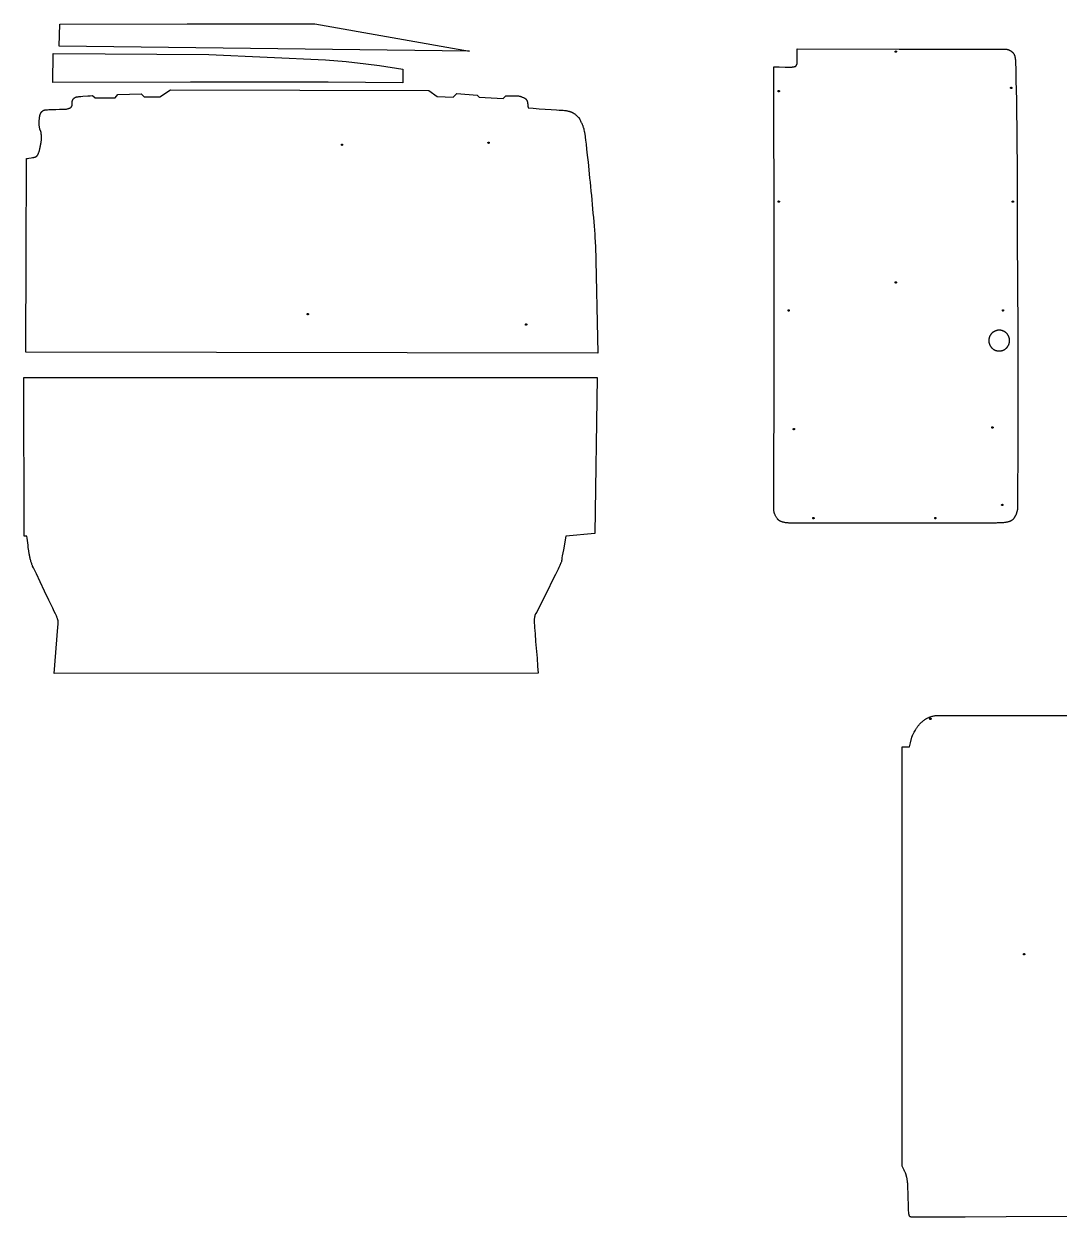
# Model space of a CAD drawing. Extents: x 235 to 7288, y 771 to 6814.
# Drawn here: x 235 to 3374, y 781 to 4400 of the extents above; entities that cross this region are included whole.
import ezdxf

# ---------------------------------------------------------------- set-up
doc = ezdxf.new("R2010")
doc.units = 0
doc.layers.add('Default Layer', color=1, linetype='CONTINUOUS')

msp = doc.modelspace()

# ---------------------------------------------------------------- linework, layer by layer
at = {"layer": 'Default Layer'}
for points in [[(1585.6, 4317), (1170.8, 4322.2), (756, 4327.4), (341.2, 4332.7), (343.3, 4399.7), (730.2, 4399.9), (1117.1, 4400.1), (1585.6, 4317)], [(1384.1, 4262.6), (1383.9, 4221.6), (1157.5, 4222.9), (739.7, 4222.8), (321.9, 4222.7), (323.1, 4310.5), (795, 4306.7), (1149.1, 4291.2), (1212.3, 4285.6), (1272.1, 4278.8), (1313.6, 4273.4), (1384.1, 4262.6)], [(2561.6, 2886), (2559.2, 2886.1), (2556.8, 2886.1), (2554.4, 2886.2), (2552.1, 2886.3), (2550.9, 2886.3), (2549.7, 2886.4), (2548.5, 2886.5), (2547.4, 2886.6), (2546.3, 2886.7), (2545.1, 2886.9), (2544, 2887.1), (2542.9, 2887.3), (2540.4, 2887.9), (2537.9, 2888.4), (2536.7, 2888.8), (2535.4, 2889.1), (2534.2, 2889.5), (2533, 2889.9), (2531.7, 2890.3), (2530.6, 2890.8), (2529.4, 2891.3), (2528.2, 2891.9), (2527.7, 2892.2), (2527.1, 2892.5), (2526.6, 2892.8), (2526.1, 2893.1), (2525.5, 2893.5), (2525, 2893.8), (2524.5, 2894.2), (2524, 2894.6), (2523.5, 2895), (2523.1, 2895.5), (2522.6, 2896), (2522, 2896.5), (2521.5, 2897.1), (2521, 2897.7), (2520.5, 2898.3), (2520, 2899), (2519, 2900.3), (2518, 2901.7), (2517, 2903.2), (2516.1, 2904.8), (2515.2, 2906.4), (2514.3, 2907.9), (2513.5, 2909.5), (2512.7, 2911.1), (2512, 2912.6), (2511.4, 2914.1), (2510.9, 2915.5), (2510.6, 2916.1), (2510.4, 2916.8), (2510.2, 2917.4), (2510.1, 2918), (2509.9, 2918.6), (2509.8, 2919.3), (2509.7, 2919.9), (2509.6, 2920.5), (2509.4, 2921.8), (2509.3, 2923), (2509.3, 2924.3), (2509.2, 2925.6), (2509.2, 2926.9), (2509.2, 2928.2), (2509.3, 2929.5), (2509.3, 2932.1), (2509.4, 2934.6), (2509.4, 2935.9), (2509.4, 2937.2), (2509.3, 2938.1), (2510.5, 3377.9), (2509.8, 3817.3), (2509.7, 3882.6), (2509.6, 3954.5), (2509.4, 4028.3), (2509.3, 4099.6), (2509.2, 4163.8), (2509, 4216.6), (2508.9, 4237.2), (2508.8, 4253.3), (2508.8, 4264.2), (2508.7, 4267.5), (2508.7, 4269.4), (2516.6, 4269.4), (2525.5, 4269.3), (2543.9, 4269.2), (2552.2, 4269.1), (2559.2, 4269.2), (2562, 4269.2), (2564.3, 4269.2), (2566, 4269.3), (2566.5, 4269.3), (2566.9, 4269.4), (2568.2, 4269.6), (2569.5, 4269.8), (2570.8, 4270.1), (2571.4, 4270.3), (2572.1, 4270.5), (2572.7, 4270.6), (2573.3, 4270.8), (2573.9, 4271.1), (2574.4, 4271.3), (2575, 4271.5), (2575.4, 4271.8), (2575.9, 4272.1), (2576.2, 4272.4), (2576.6, 4272.7), (2576.9, 4273), (2577.2, 4273.4), (2577.4, 4273.8), (2577.7, 4274.2), (2577.9, 4274.6), (2578.1, 4275), (2578.3, 4275.5), (2578.5, 4275.9), (2578.7, 4276.4), (2579, 4277.3), (2579.2, 4278.2), (2579.4, 4279.1), (2579.5, 4279.4), (2579.5, 4279.9), (2579.6, 4281.2), (2579.6, 4282.9), (2579.7, 4285.1), (2579.7, 4290.6), (2579.6, 4297), (2579.5, 4311.3), (2579.5, 4318.2), (2579.4, 4324.4), (2889.3, 4323.7), (2981.4, 4323.6), (3082.7, 4323.5), (3128.1, 4323.4), (3165.5, 4323.4), (3191.3, 4323.3), (3198.9, 4323.3), (3202.2, 4323.3), (3203.3, 4323.2), (3204.4, 4323.2), (3206.7, 4323.2), (3208.9, 4323.3), (3210.1, 4323.3), (3211.2, 4323.2), (3212.3, 4323.2), (3213.4, 4323.2), (3214.5, 4323.1), (3215.6, 4323), (3216.7, 4322.8), (3217.8, 4322.6), (3218.8, 4322.3), (3219.3, 4322.2), (3219.8, 4322), (3220.9, 4321.7), (3221.9, 4321.3), (3222.9, 4320.8), (3223.9, 4320.3), (3224.9, 4319.8), (3225.9, 4319.2), (3226.9, 4318.6), (3227.9, 4318), (3228.8, 4317.3), (3229.7, 4316.7), (3230.5, 4316), (3231.4, 4315.4), (3232.1, 4314.7), (3232.9, 4314), (3233.5, 4313.3), (3234.1, 4312.7), (3234.7, 4312), (3235.2, 4311.4), (3235.7, 4310.7), (3236.2, 4309.9), (3236.7, 4309.2), (3237.1, 4308.4), (3237.5, 4307.7), (3237.9, 4306.9), (3238.2, 4306.1), (3238.6, 4305.3), (3238.9, 4304.5), (3239.2, 4303.6), (3239.5, 4302.8), (3239.8, 4302), (3240.3, 4300.3), (3240.5, 4299.5), (3240.7, 4298.5), (3240.9, 4297.6), (3241.1, 4296.5), (3241.2, 4295.5), (3241.3, 4294.4), (3241.5, 4293.2), (3241.6, 4292.1), (3241.7, 4289.7), (3241.9, 4287.4), (3242.2, 4282.8), (3242.3, 4280.9), (3242.4, 4277.4), (3242.6, 4266.7), (3243, 4251.7), (3243.4, 4233.8), (3244.2, 4194.3), (3244.6, 4175.2), (3245, 4158.1), (3246.9, 3953.8), (3246.9, 3754.3), (3248.9, 3469.6), (3248.8, 3433.9), (3248.8, 3394.8), (3248.7, 3309.9), (3248.7, 3220.9), (3248.6, 3133.9), (3248.6, 3093.1), (3248.6, 3055), (3248.5, 3020.5), (3248.4, 2990.4), (3248.3, 2965.3), (3248.2, 2954.8), (3248.2, 2946), (3248.1, 2938.8), (3248, 2933.3), (3247.9, 2929.7), (3247.8, 2928.6), (3247.8, 2928), (3247.6, 2926.6), (3247.3, 2925.2), (3247, 2923.7), (3246.7, 2922.3), (3246.3, 2920.8), (3245.9, 2919.4), (3245.5, 2917.9), (3245.1, 2916.5), (3244.6, 2915.1), (3244.1, 2913.7), (3243.6, 2912.4), (3243.1, 2911.1), (3242.6, 2909.9), (3242.1, 2908.7), (3241.5, 2907.6), (3241, 2906.6), (3240.4, 2905.6), (3239.9, 2904.6), (3239.3, 2903.7), (3238.7, 2902.7), (3238, 2901.8), (3237.4, 2900.8), (3236.7, 2899.9), (3236, 2899), (3235.2, 2898.2), (3234.5, 2897.3), (3233.7, 2896.5), (3232.9, 2895.7), (3232, 2895), (3231.1, 2894.3), (3230.2, 2893.6), (3229.3, 2893), (3228.8, 2892.7), (3228.3, 2892.5), (3227.7, 2892.2), (3227.1, 2891.9), (3226.5, 2891.6), (3225.8, 2891.4), (3224.4, 2890.9), (3223, 2890.4), (3221.4, 2890), (3219.8, 2889.6), (3218.2, 2889.2), (3216.5, 2888.8), (3214.8, 2888.5), (3213.2, 2888.2), (3211.5, 2887.9), (3208.3, 2887.4), (3205.5, 2887), (3204.1, 2886.8), (3202.8, 2886.7), (3201.4, 2886.5), (3200.1, 2886.4), (3198.7, 2886.4), (3197.4, 2886.3), (3194.6, 2886.3), (3191.9, 2886.3), (3189.2, 2886.3), (3186.5, 2886.3), (3183.7, 2886.2), (3180.2, 2886.2), (3172.6, 2886.2), (3146.9, 2886.2), (3065.3, 2886.2), (2965.6, 2886.2), (2875, 2886.2), (2566.3, 2886), (2565.6, 2886), (2564.7, 2886), (2563.4, 2886), (2561.6, 2886)], [(2877, 4315.9), (2877, 4316.1), (2877.1, 4316.3), (2877.1, 4316.5), (2877.2, 4316.7), (2877.3, 4316.9), (2877.4, 4317), (2877.5, 4317.2), (2877.6, 4317.3), (2877.7, 4317.5), (2877.9, 4317.6), (2878.1, 4317.7), (2878.2, 4317.8), (2878.4, 4317.8), (2878.6, 4317.9), (2878.8, 4317.9), (2879, 4317.9), (2879.2, 4317.9), (2879.4, 4317.9), (2879.6, 4317.8), (2879.8, 4317.8), (2880, 4317.7), (2880.1, 4317.6), (2880.3, 4317.5), (2880.4, 4317.3), (2880.6, 4317.2), (2880.7, 4317), (2880.8, 4316.9), (2880.9, 4316.7), (2880.9, 4316.5), (2881, 4316.3), (2881, 4316.1), (2881, 4315.9), (2881, 4315.7), (2881, 4315.5), (2880.9, 4315.3), (2880.9, 4315.2), (2880.8, 4315), (2880.7, 4314.8), (2880.6, 4314.7), (2880.4, 4314.5), (2880.3, 4314.4), (2880.1, 4314.3), (2880, 4314.2), (2879.8, 4314.1), (2879.6, 4314), (2879.4, 4314), (2879.2, 4313.9), (2879, 4313.9), (2878.8, 4313.9), (2878.6, 4314), (2878.4, 4314), (2878.2, 4314.1), (2878.1, 4314.2), (2877.9, 4314.3), (2877.7, 4314.4), (2877.6, 4314.5), (2877.5, 4314.7), (2877.4, 4314.8), (2877.3, 4315), (2877.2, 4315.2), (2877.1, 4315.3), (2877.1, 4315.5), (2877, 4315.7), (2877, 4315.9)], [(1975.1, 3401.6), (1396.8, 3402.6), (818.6, 3403.5), (240.4, 3404.4), (241.4, 3698.1), (242.4, 3991.7), (245.8, 3992.2), (249.5, 3992.8), (257, 3993.8), (260.5, 3994.4), (262.1, 3994.6), (263.6, 3994.9), (264.9, 3995.1), (266, 3995.3), (266.9, 3995.6), (267.3, 3995.7), (267.6, 3995.8), (268.7, 3996.2), (269.8, 3996.7), (270.3, 3997), (270.9, 3997.3), (271.4, 3997.6), (271.9, 3997.9), (272.4, 3998.2), (272.9, 3998.5), (273.4, 3998.9), (273.9, 3999.3), (274.3, 3999.6), (274.7, 4000.1), (275.2, 4000.5), (275.5, 4000.9), (275.9, 4001.4), (276.3, 4002), (276.7, 4002.7), (277.1, 4003.4), (277.5, 4004.2), (277.9, 4005), (278.2, 4005.9), (278.6, 4006.8), (279.3, 4008.6), (280, 4010.5), (280.6, 4012.4), (281.2, 4014.2), (281.5, 4015.3), (281.9, 4016.7), (282.3, 4018.4), (282.7, 4020.4), (283.2, 4022.5), (283.8, 4024.9), (284.3, 4027.4), (284.8, 4029.9), (285.3, 4032.5), (285.8, 4035.1), (286.3, 4037.7), (286.7, 4040.1), (287.1, 4042.4), (287.4, 4044.5), (287.6, 4046.4), (287.7, 4047.2), (287.8, 4048), (287.9, 4049.5), (287.9, 4051.1), (287.9, 4052.8), (287.9, 4054.5), (287.9, 4056.3), (287.8, 4058), (287.7, 4059.8), (287.6, 4061.5), (287.5, 4063.1), (287.4, 4064.7), (287.2, 4066.2), (287.1, 4067.5), (287, 4068.8), (286.8, 4069.8), (286.7, 4070.7), (286.6, 4071.3), (286.5, 4071.8), (286.3, 4072.4), (286.1, 4072.9), (285.9, 4073.4), (285.5, 4074.4), (285, 4075.4), (284.6, 4076.4), (284.1, 4077.4), (283.9, 4077.9), (283.7, 4078.4), (283.6, 4079), (283.4, 4079.5), (283.1, 4080.8), (282.8, 4082.5), (282.4, 4084.5), (282, 4086.7), (281.7, 4089), (281.4, 4091.3), (281.3, 4092.5), (281.2, 4093.6), (281.1, 4094.8), (281, 4095.8), (281, 4096.9), (281, 4098.2), (281, 4099.6), (281, 4101.1), (281, 4102.7), (281.1, 4104.3), (281.2, 4106), (281.2, 4107.7), (281.3, 4109.4), (281.5, 4111), (281.6, 4112.6), (281.7, 4114.2), (281.9, 4115.6), (282.1, 4116.9), (282.3, 4118.1), (282.5, 4119.1), (282.9, 4121), (283.4, 4122.9), (283.7, 4123.9), (284, 4124.9), (284.3, 4125.8), (284.6, 4126.8), (285, 4127.7), (285.4, 4128.6), (285.8, 4129.5), (286.2, 4130.3), (286.6, 4131.1), (287.1, 4131.8), (287.6, 4132.5), (288.1, 4133.1), (288.6, 4133.7), (289.2, 4134.2), (289.8, 4134.8), (290.4, 4135.2), (291, 4135.7), (291.7, 4136.1), (292.4, 4136.5), (293.1, 4136.9), (293.8, 4137.3), (294.5, 4137.6), (295.3, 4138), (296, 4138.2), (296.8, 4138.5), (297.5, 4138.8), (298.3, 4139), (299, 4139.2), (299.3, 4139.3), (299.6, 4139.3), (300.4, 4139.4), (301.5, 4139.5), (302.8, 4139.6), (306.2, 4139.8), (310.3, 4140), (315, 4140.2), (320.2, 4140.4), (331.4, 4140.7), (342.5, 4141), (352.5, 4141.3), (356.6, 4141.4), (360, 4141.6), (362.4, 4141.7), (363.2, 4141.8), (363.8, 4141.8), (365.4, 4142.2), (367.1, 4142.5), (368.8, 4143), (370.4, 4143.4), (371.3, 4143.7), (372, 4144), (372.8, 4144.2), (373.5, 4144.5), (374.1, 4144.8), (374.7, 4145.1), (375.2, 4145.4), (375.7, 4145.7), (376.1, 4145.9), (376.5, 4146.3), (376.9, 4146.6), (377.2, 4146.9), (377.6, 4147.3), (378, 4147.7), (378.3, 4148.1), (378.6, 4148.5), (378.9, 4148.9), (379.2, 4149.3), (379.5, 4149.7), (379.7, 4150.2), (380, 4150.6), (380.2, 4151.1), (380.4, 4151.5), (380.6, 4152), (380.7, 4152.2), (380.8, 4152.5), (380.9, 4153.2), (381, 4154), (381.1, 4155), (381.1, 4156), (381.1, 4157.1), (381.2, 4159.3), (381.2, 4161.6), (381.2, 4162.7), (381.3, 4163.8), (381.4, 4164.8), (381.5, 4165.7), (381.6, 4166.1), (381.6, 4166.5), (381.7, 4166.8), (381.8, 4167.1), (382, 4167.7), (382.3, 4168.3), (382.6, 4168.9), (382.9, 4169.5), (383.2, 4170.1), (383.5, 4170.6), (383.9, 4171.2), (384.2, 4171.7), (384.6, 4172.3), (385, 4172.8), (385.4, 4173.3), (385.8, 4173.7), (386.2, 4174.2), (386.6, 4174.6), (387, 4175), (387.4, 4175.3), (387.8, 4175.6), (388.3, 4175.9), (388.7, 4176.2), (389.2, 4176.5), (389.6, 4176.7), (390.1, 4177), (390.6, 4177.2), (391.1, 4177.4), (392.1, 4177.7), (393.1, 4178.1), (394.1, 4178.3), (395.2, 4178.6), (395.5, 4178.7), (396, 4178.8), (397.3, 4178.9), (399.2, 4179.1), (401.4, 4179.4), (407.1, 4179.9), (413.8, 4180.5), (428.6, 4181.7), (435.8, 4182.3), (442.2, 4182.9), (450.4, 4175.8), (511.6, 4175.8), (519.6, 4185.5), (589.9, 4188.3), (599.5, 4178.7), (647.2, 4178.7), (679.1, 4200.2), (1071.1, 4199.3), (1463.1, 4198.4), (1488.2, 4180.1), (1536.4, 4177.6), (1547.4, 4188.6), (1609.7, 4183.7), (1615.6, 4177.8), (1688.4, 4173.9), (1696.1, 4181.6), (1698.6, 4181.6), (1701.2, 4181.7), (1703.9, 4181.7), (1706.6, 4181.8), (1712.1, 4182), (1717.5, 4182.2), (1720.2, 4182.2), (1722.7, 4182.3), (1725.2, 4182.3), (1727.5, 4182.2), (1729.6, 4182.2), (1730.6, 4182.1), (1731.6, 4182), (1732.5, 4182), (1733.4, 4181.9), (1734.2, 4181.7), (1734.9, 4181.6), (1736.3, 4181.3), (1737.9, 4180.9), (1739.4, 4180.5), (1741, 4180), (1742.6, 4179.4), (1744.2, 4178.8), (1745.8, 4178.2), (1747.3, 4177.6), (1748.8, 4177), (1750.2, 4176.3), (1751.6, 4175.7), (1752.8, 4175.1), (1753.9, 4174.5), (1754.8, 4173.9), (1755.6, 4173.4), (1755.9, 4173.2), (1756.2, 4172.9), (1756.7, 4172.5), (1757.1, 4172), (1757.6, 4171.5), (1758, 4171), (1758.4, 4170.4), (1758.8, 4169.8), (1759.1, 4169.3), (1759.5, 4168.7), (1759.8, 4168), (1760.1, 4167.4), (1760.4, 4166.8), (1760.6, 4166.2), (1761.1, 4164.9), (1761.6, 4163.6), (1761.8, 4162.9), (1762, 4162.1), (1762.1, 4161.1), (1762.3, 4160.1), (1762.4, 4159), (1762.6, 4157.9), (1762.8, 4155.4), (1763, 4152.8), (1763.2, 4150.1), (1763.5, 4147.6), (1763.7, 4145.1), (1779.5, 4144.1), (1797.2, 4142.9), (1833.7, 4140.5), (1850.3, 4139.3), (1857.6, 4138.8), (1864.1, 4138.4), (1869.7, 4137.9), (1874.1, 4137.6), (1877.3, 4137.3), (1878.4, 4137.2), (1879.1, 4137.1), (1881.2, 4136.7), (1883.3, 4136.3), (1885.4, 4135.8), (1886.4, 4135.6), (1887.5, 4135.3), (1888.5, 4135), (1889.5, 4134.8), (1890.6, 4134.4), (1891.6, 4134.1), (1892.6, 4133.8), (1893.6, 4133.4), (1894.5, 4133), (1895.5, 4132.6), (1896.5, 4132.1), (1897.4, 4131.6), (1898.4, 4131.1), (1899.4, 4130.5), (1900.4, 4129.9), (1901.4, 4129.3), (1902.3, 4128.7), (1903.3, 4128.1), (1905.1, 4126.8), (1906.8, 4125.6), (1908.3, 4124.5), (1909.5, 4123.5), (1910.6, 4122.6), (1911.8, 4121.6), (1912.8, 4120.6), (1913.9, 4119.6), (1914.9, 4118.6), (1915.9, 4117.5), (1916.4, 4117), (1916.8, 4116.4), (1917.3, 4115.9), (1917.7, 4115.3), (1918.2, 4114.6), (1918.6, 4113.9), (1919.2, 4113.1), (1919.7, 4112.1), (1920.2, 4111.1), (1920.8, 4110.1), (1921.9, 4107.9), (1923.1, 4105.6), (1924.1, 4103.4), (1925.1, 4101.4), (1925.9, 4099.6), (1926.6, 4098), (1927.4, 4096.4), (1928.1, 4094.8), (1928.7, 4093.2), (1929.4, 4091.5), (1930, 4089.9), (1930.5, 4088.2), (1931.1, 4086.6), (1931.3, 4085.6), (1931.7, 4084.5), (1932.4, 4081.8), (1933.1, 4078.6), (1934, 4075), (1934.8, 4071.2), (1935.2, 4069.2), (1935.5, 4067.3), (1935.9, 4065.4), (1936.2, 4063.5), (1936.5, 4061.7), (1936.7, 4060), (1937.2, 4056), (1938.2, 4047.7), (1939.5, 4035.5), (1941.2, 4019.9), (1943.2, 4001.4), (1945.5, 3980.3), (1947.9, 3957.1), (1950.4, 3932.3), (1951.7, 3919.5), (1953, 3906.4), (1954.3, 3893.1), (1955.6, 3879.6), (1956.9, 3866.2), (1958.2, 3852.7), (1959.4, 3839.2), (1960.6, 3825.8), (1961.7, 3812.6), (1962.8, 3799.6), (1963.9, 3786.9), (1964.9, 3774.5), (1965.8, 3762.4), (1966.6, 3750.8), (1967.4, 3739.7), (1967.7, 3734.3), (1968, 3729.1), (1975.1, 3401.6)], [(3227, 4205.9), (3227, 4206.1), (3227.1, 4206.3), (3227.1, 4206.5), (3227.2, 4206.7), (3227.3, 4206.9), (3227.4, 4207), (3227.5, 4207.2), (3227.6, 4207.3), (3227.7, 4207.5), (3227.9, 4207.6), (3228.1, 4207.7), (3228.2, 4207.8), (3228.4, 4207.8), (3228.6, 4207.9), (3228.8, 4207.9), (3229, 4207.9), (3229.2, 4207.9), (3229.4, 4207.9), (3229.6, 4207.8), (3229.8, 4207.8), (3230, 4207.7), (3230.1, 4207.6), (3230.3, 4207.5), (3230.4, 4207.3), (3230.6, 4207.2), (3230.7, 4207), (3230.8, 4206.9), (3230.9, 4206.7), (3230.9, 4206.5), (3231, 4206.3), (3231, 4206.1), (3231, 4205.9), (3231, 4205.7), (3231, 4205.5), (3230.9, 4205.3), (3230.9, 4205.2), (3230.8, 4205), (3230.7, 4204.8), (3230.6, 4204.7), (3230.4, 4204.5), (3230.3, 4204.4), (3230.1, 4204.3), (3230, 4204.2), (3229.8, 4204.1), (3229.6, 4204), (3229.4, 4204), (3229.2, 4203.9), (3229, 4203.9), (3228.8, 4203.9), (3228.6, 4204), (3228.4, 4204), (3228.2, 4204.1), (3228.1, 4204.2), (3227.9, 4204.3), (3227.7, 4204.4), (3227.6, 4204.5), (3227.5, 4204.7), (3227.4, 4204.8), (3227.3, 4205), (3227.2, 4205.2), (3227.1, 4205.3), (3227.1, 4205.5), (3227, 4205.7), (3227, 4205.9)], [(2522, 4195.9), (2522, 4196.1), (2522.1, 4196.3), (2522.1, 4196.5), (2522.2, 4196.7), (2522.3, 4196.9), (2522.4, 4197), (2522.5, 4197.2), (2522.6, 4197.3), (2522.7, 4197.5), (2522.9, 4197.6), (2523.1, 4197.7), (2523.2, 4197.8), (2523.4, 4197.8), (2523.6, 4197.9), (2523.8, 4197.9), (2524, 4197.9), (2524.2, 4197.9), (2524.4, 4197.9), (2524.6, 4197.8), (2524.8, 4197.8), (2525, 4197.7), (2525.1, 4197.6), (2525.3, 4197.5), (2525.4, 4197.3), (2525.6, 4197.2), (2525.7, 4197), (2525.8, 4196.9), (2525.9, 4196.7), (2525.9, 4196.5), (2526, 4196.3), (2526, 4196.1), (2526, 4195.9), (2526, 4195.7), (2526, 4195.5), (2525.9, 4195.3), (2525.9, 4195.2), (2525.8, 4195), (2525.7, 4194.8), (2525.6, 4194.7), (2525.4, 4194.5), (2525.3, 4194.4), (2525.1, 4194.3), (2525, 4194.2), (2524.8, 4194.1), (2524.6, 4194), (2524.4, 4194), (2524.2, 4193.9), (2524, 4193.9), (2523.8, 4193.9), (2523.6, 4194), (2523.4, 4194), (2523.2, 4194.1), (2523.1, 4194.2), (2522.9, 4194.3), (2522.7, 4194.4), (2522.6, 4194.5), (2522.5, 4194.7), (2522.4, 4194.8), (2522.3, 4195), (2522.2, 4195.2), (2522.1, 4195.3), (2522.1, 4195.5), (2522, 4195.7), (2522, 4195.9)], [(1197.4, 4033.5), (1197.4, 4033.7), (1197.4, 4033.9), (1197.5, 4034.1), (1197.5, 4034.3), (1197.6, 4034.5), (1197.7, 4034.6), (1197.8, 4034.8), (1198, 4034.9), (1198.1, 4035), (1198.2, 4035.2), (1198.4, 4035.3), (1198.6, 4035.3), (1198.8, 4035.4), (1199, 4035.5), (1199.2, 4035.5), (1199.4, 4035.5), (1199.6, 4035.5), (1199.8, 4035.5), (1200, 4035.4), (1200.1, 4035.3), (1200.3, 4035.3), (1200.5, 4035.2), (1200.6, 4035), (1200.8, 4034.9), (1200.9, 4034.8), (1201, 4034.6), (1201.1, 4034.5), (1201.2, 4034.3), (1201.3, 4034.1), (1201.3, 4033.9), (1201.4, 4033.7), (1201.4, 4033.5), (1201.4, 4033.3), (1201.3, 4033.1), (1201.3, 4032.9), (1201.2, 4032.7), (1201.1, 4032.6), (1201, 4032.4), (1200.9, 4032.2), (1200.8, 4032.1), (1200.6, 4032), (1200.5, 4031.8), (1200.3, 4031.7), (1200.1, 4031.7), (1200, 4031.6), (1199.8, 4031.5), (1199.6, 4031.5), (1199.4, 4031.5), (1199.2, 4031.5), (1199, 4031.5), (1198.8, 4031.6), (1198.6, 4031.7), (1198.4, 4031.7), (1198.2, 4031.8), (1198.1, 4032), (1198, 4032.1), (1197.8, 4032.2), (1197.7, 4032.4), (1197.6, 4032.6), (1197.5, 4032.7), (1197.5, 4032.9), (1197.4, 4033.1), (1197.4, 4033.3), (1197.4, 4033.5)], [(1642.1, 4039.7), (1642.1, 4039.9), (1642.2, 4040.1), (1642.2, 4040.3), (1642.3, 4040.5), (1642.4, 4040.7), (1642.5, 4040.8), (1642.6, 4041), (1642.7, 4041.1), (1642.8, 4041.2), (1643, 4041.4), (1643.2, 4041.5), (1643.3, 4041.5), (1643.5, 4041.6), (1643.7, 4041.7), (1643.9, 4041.7), (1644.1, 4041.7), (1644.3, 4041.7), (1644.5, 4041.7), (1644.7, 4041.6), (1644.9, 4041.5), (1645.1, 4041.5), (1645.2, 4041.4), (1645.4, 4041.2), (1645.5, 4041.1), (1645.7, 4041), (1645.8, 4040.8), (1645.9, 4040.7), (1646, 4040.5), (1646, 4040.3), (1646.1, 4040.1), (1646.1, 4039.9), (1646.1, 4039.7), (1646.1, 4039.5), (1646.1, 4039.3), (1646, 4039.1), (1646, 4038.9), (1645.9, 4038.7), (1645.8, 4038.6), (1645.7, 4038.4), (1645.5, 4038.3), (1645.4, 4038.2), (1645.2, 4038), (1645.1, 4037.9), (1644.9, 4037.9), (1644.7, 4037.8), (1644.5, 4037.7), (1644.3, 4037.7), (1644.1, 4037.7), (1643.9, 4037.7), (1643.7, 4037.7), (1643.5, 4037.8), (1643.3, 4037.9), (1643.2, 4037.9), (1643, 4038), (1642.8, 4038.2), (1642.7, 4038.3), (1642.6, 4038.4), (1642.5, 4038.6), (1642.4, 4038.7), (1642.3, 4038.9), (1642.2, 4039.1), (1642.2, 4039.3), (1642.1, 4039.5), (1642.1, 4039.7)], [(2522, 3860.9), (2522, 3861.1), (2522.1, 3861.3), (2522.1, 3861.5), (2522.2, 3861.7), (2522.3, 3861.9), (2522.4, 3862), (2522.5, 3862.2), (2522.6, 3862.3), (2522.7, 3862.5), (2522.9, 3862.6), (2523.1, 3862.7), (2523.2, 3862.8), (2523.4, 3862.8), (2523.6, 3862.9), (2523.8, 3862.9), (2524, 3862.9), (2524.2, 3862.9), (2524.4, 3862.9), (2524.6, 3862.8), (2524.8, 3862.8), (2525, 3862.7), (2525.1, 3862.6), (2525.3, 3862.5), (2525.4, 3862.3), (2525.6, 3862.2), (2525.7, 3862), (2525.8, 3861.9), (2525.9, 3861.7), (2525.9, 3861.5), (2526, 3861.3), (2526, 3861.1), (2526, 3860.9), (2526, 3860.7), (2526, 3860.5), (2525.9, 3860.3), (2525.9, 3860.2), (2525.8, 3860), (2525.7, 3859.8), (2525.6, 3859.7), (2525.4, 3859.5), (2525.3, 3859.4), (2525.1, 3859.3), (2525, 3859.2), (2524.8, 3859.1), (2524.6, 3859), (2524.4, 3859), (2524.2, 3858.9), (2524, 3858.9), (2523.8, 3858.9), (2523.6, 3859), (2523.4, 3859), (2523.2, 3859.1), (2523.1, 3859.2), (2522.9, 3859.3), (2522.7, 3859.4), (2522.6, 3859.5), (2522.5, 3859.7), (2522.4, 3859.8), (2522.3, 3860), (2522.2, 3860.2), (2522.1, 3860.3), (2522.1, 3860.5), (2522, 3860.7), (2522, 3860.9)], [(3232, 3860.9), (3232, 3861.1), (3232.1, 3861.3), (3232.1, 3861.5), (3232.2, 3861.7), (3232.3, 3861.9), (3232.4, 3862), (3232.5, 3862.2), (3232.6, 3862.3), (3232.7, 3862.5), (3232.9, 3862.6), (3233.1, 3862.7), (3233.2, 3862.8), (3233.4, 3862.8), (3233.6, 3862.9), (3233.8, 3862.9), (3234, 3862.9), (3234.2, 3862.9), (3234.4, 3862.9), (3234.6, 3862.8), (3234.8, 3862.8), (3235, 3862.7), (3235.1, 3862.6), (3235.3, 3862.5), (3235.4, 3862.3), (3235.6, 3862.2), (3235.7, 3862), (3235.8, 3861.9), (3235.9, 3861.7), (3235.9, 3861.5), (3236, 3861.3), (3236, 3861.1), (3236, 3860.9), (3236, 3860.7), (3236, 3860.5), (3235.9, 3860.3), (3235.9, 3860.2), (3235.8, 3860), (3235.7, 3859.8), (3235.6, 3859.7), (3235.4, 3859.5), (3235.3, 3859.4), (3235.1, 3859.3), (3235, 3859.2), (3234.8, 3859.1), (3234.6, 3859), (3234.4, 3859), (3234.2, 3858.9), (3234, 3858.9), (3233.8, 3858.9), (3233.6, 3859), (3233.4, 3859), (3233.2, 3859.1), (3233.1, 3859.2), (3232.9, 3859.3), (3232.7, 3859.4), (3232.6, 3859.5), (3232.5, 3859.7), (3232.4, 3859.8), (3232.3, 3860), (3232.2, 3860.2), (3232.1, 3860.3), (3232.1, 3860.5), (3232, 3860.7), (3232, 3860.9)], [(2877, 3615.9), (2877, 3616.1), (2877.1, 3616.3), (2877.1, 3616.5), (2877.2, 3616.7), (2877.3, 3616.9), (2877.4, 3617), (2877.5, 3617.2), (2877.6, 3617.3), (2877.7, 3617.5), (2877.9, 3617.6), (2878.1, 3617.7), (2878.2, 3617.8), (2878.4, 3617.8), (2878.6, 3617.9), (2878.8, 3617.9), (2879, 3617.9), (2879.2, 3617.9), (2879.4, 3617.9), (2879.6, 3617.8), (2879.8, 3617.8), (2880, 3617.7), (2880.1, 3617.6), (2880.3, 3617.5), (2880.4, 3617.3), (2880.6, 3617.2), (2880.7, 3617), (2880.8, 3616.9), (2880.9, 3616.7), (2880.9, 3616.5), (2881, 3616.3), (2881, 3616.1), (2881, 3615.9), (2881, 3615.7), (2881, 3615.5), (2880.9, 3615.3), (2880.9, 3615.2), (2880.8, 3615), (2880.7, 3614.8), (2880.6, 3614.7), (2880.4, 3614.5), (2880.3, 3614.4), (2880.1, 3614.3), (2880, 3614.2), (2879.8, 3614.1), (2879.6, 3614), (2879.4, 3614), (2879.2, 3613.9), (2879, 3613.9), (2878.8, 3613.9), (2878.6, 3614), (2878.4, 3614), (2878.2, 3614.1), (2878.1, 3614.2), (2877.9, 3614.3), (2877.7, 3614.4), (2877.6, 3614.5), (2877.5, 3614.7), (2877.4, 3614.8), (2877.3, 3615), (2877.2, 3615.2), (2877.1, 3615.3), (2877.1, 3615.5), (2877, 3615.7), (2877, 3615.9)], [(1093.7, 3519.8), (1093.7, 3520), (1093.7, 3520.2), (1093.8, 3520.4), (1093.8, 3520.6), (1093.9, 3520.8), (1094, 3520.9), (1094.1, 3521.1), (1094.3, 3521.2), (1094.4, 3521.4), (1094.6, 3521.5), (1094.7, 3521.6), (1094.9, 3521.7), (1095.1, 3521.7), (1095.3, 3521.8), (1095.5, 3521.8), (1095.7, 3521.8), (1095.9, 3521.8), (1096.1, 3521.8), (1096.3, 3521.7), (1096.5, 3521.7), (1096.6, 3521.6), (1096.8, 3521.5), (1096.9, 3521.4), (1097.1, 3521.2), (1097.2, 3521.1), (1097.3, 3520.9), (1097.4, 3520.8), (1097.5, 3520.6), (1097.6, 3520.4), (1097.6, 3520.2), (1097.7, 3520), (1097.7, 3519.8), (1097.7, 3519.6), (1097.6, 3519.4), (1097.6, 3519.2), (1097.5, 3519), (1097.4, 3518.9), (1097.3, 3518.7), (1097.2, 3518.5), (1097.1, 3518.4), (1096.9, 3518.3), (1096.8, 3518.2), (1096.6, 3518.1), (1096.5, 3518), (1096.3, 3517.9), (1096.1, 3517.9), (1095.9, 3517.8), (1095.7, 3517.8), (1095.5, 3517.8), (1095.3, 3517.9), (1095.1, 3517.9), (1094.9, 3518), (1094.7, 3518.1), (1094.6, 3518.2), (1094.4, 3518.3), (1094.3, 3518.4), (1094.1, 3518.5), (1094, 3518.7), (1093.9, 3518.9), (1093.8, 3519), (1093.8, 3519.2), (1093.7, 3519.4), (1093.7, 3519.6), (1093.7, 3519.8)], [(2552, 3530.9), (2552, 3531.1), (2552.1, 3531.3), (2552.1, 3531.5), (2552.2, 3531.7), (2552.3, 3531.9), (2552.4, 3532), (2552.5, 3532.2), (2552.6, 3532.3), (2552.7, 3532.5), (2552.9, 3532.6), (2553.1, 3532.7), (2553.2, 3532.8), (2553.4, 3532.8), (2553.6, 3532.9), (2553.8, 3532.9), (2554, 3532.9), (2554.2, 3532.9), (2554.4, 3532.9), (2554.6, 3532.8), (2554.8, 3532.8), (2555, 3532.7), (2555.1, 3532.6), (2555.3, 3532.5), (2555.4, 3532.3), (2555.6, 3532.2), (2555.7, 3532), (2555.8, 3531.9), (2555.9, 3531.7), (2555.9, 3531.5), (2556, 3531.3), (2556, 3531.1), (2556, 3530.9), (2556, 3530.7), (2556, 3530.5), (2555.9, 3530.3), (2555.9, 3530.2), (2555.8, 3530), (2555.7, 3529.8), (2555.6, 3529.7), (2555.4, 3529.5), (2555.3, 3529.4), (2555.1, 3529.3), (2555, 3529.2), (2554.8, 3529.1), (2554.6, 3529), (2554.4, 3529), (2554.2, 3528.9), (2554, 3528.9), (2553.8, 3528.9), (2553.6, 3529), (2553.4, 3529), (2553.2, 3529.1), (2553.1, 3529.2), (2552.9, 3529.3), (2552.7, 3529.4), (2552.6, 3529.5), (2552.5, 3529.7), (2552.4, 3529.8), (2552.3, 3530), (2552.2, 3530.2), (2552.1, 3530.3), (2552.1, 3530.5), (2552, 3530.7), (2552, 3530.9)], [(3202, 3530.9), (3202, 3531.1), (3202.1, 3531.3), (3202.1, 3531.5), (3202.2, 3531.7), (3202.3, 3531.9), (3202.4, 3532), (3202.5, 3532.2), (3202.6, 3532.3), (3202.7, 3532.5), (3202.9, 3532.6), (3203.1, 3532.7), (3203.2, 3532.8), (3203.4, 3532.8), (3203.6, 3532.9), (3203.8, 3532.9), (3204, 3532.9), (3204.2, 3532.9), (3204.4, 3532.9), (3204.6, 3532.8), (3204.8, 3532.8), (3205, 3532.7), (3205.1, 3532.6), (3205.3, 3532.5), (3205.4, 3532.3), (3205.6, 3532.2), (3205.7, 3532), (3205.8, 3531.9), (3205.9, 3531.7), (3205.9, 3531.5), (3206, 3531.3), (3206, 3531.1), (3206, 3530.9), (3206, 3530.7), (3206, 3530.5), (3205.9, 3530.3), (3205.9, 3530.2), (3205.8, 3530), (3205.7, 3529.8), (3205.6, 3529.7), (3205.4, 3529.5), (3205.3, 3529.4), (3205.1, 3529.3), (3205, 3529.2), (3204.8, 3529.1), (3204.6, 3529), (3204.4, 3529), (3204.2, 3528.9), (3204, 3528.9), (3203.8, 3528.9), (3203.6, 3529), (3203.4, 3529), (3203.2, 3529.1), (3203.1, 3529.2), (3202.9, 3529.3), (3202.7, 3529.4), (3202.6, 3529.5), (3202.5, 3529.7), (3202.4, 3529.8), (3202.3, 3530), (3202.2, 3530.2), (3202.1, 3530.3), (3202.1, 3530.5), (3202, 3530.7), (3202, 3530.9)], [(1755.7, 3488.1), (1755.7, 3488.3), (1755.7, 3488.5), (1755.7, 3488.7), (1755.8, 3488.9), (1755.9, 3489.1), (1756, 3489.3), (1756.1, 3489.4), (1756.2, 3489.5), (1756.4, 3489.7), (1756.5, 3489.8), (1756.7, 3489.9), (1756.9, 3490), (1757.1, 3490), (1757.2, 3490.1), (1757.4, 3490.1), (1757.7, 3490.1), (1757.9, 3490.1), (1758.1, 3490.1), (1758.2, 3490), (1758.4, 3490), (1758.6, 3489.9), (1758.8, 3489.8), (1758.9, 3489.7), (1759.1, 3489.5), (1759.2, 3489.4), (1759.3, 3489.3), (1759.4, 3489.1), (1759.5, 3488.9), (1759.6, 3488.7), (1759.6, 3488.5), (1759.6, 3488.3), (1759.7, 3488.1), (1759.6, 3487.9), (1759.6, 3487.7), (1759.6, 3487.5), (1759.5, 3487.4), (1759.4, 3487.2), (1759.3, 3487), (1759.2, 3486.9), (1759.1, 3486.7), (1758.9, 3486.6), (1758.8, 3486.5), (1758.6, 3486.4), (1758.4, 3486.3), (1758.2, 3486.2), (1758.1, 3486.2), (1757.9, 3486.1), (1757.7, 3486.1), (1757.4, 3486.1), (1757.2, 3486.2), (1757.1, 3486.2), (1756.9, 3486.3), (1756.7, 3486.4), (1756.5, 3486.5), (1756.4, 3486.6), (1756.2, 3486.7), (1756.1, 3486.9), (1756, 3487), (1755.9, 3487.2), (1755.8, 3487.4), (1755.7, 3487.5), (1755.7, 3487.7), (1755.7, 3487.9), (1755.7, 3488.1)], [(3161, 3439.4), (3161.1, 3438.6), (3161.1, 3437.8), (3161.1, 3437), (3161.2, 3436.2), (3161.3, 3435.4), (3161.4, 3434.6), (3161.5, 3433.8), (3161.7, 3433.1), (3161.9, 3432.3), (3162, 3431.6), (3162.2, 3430.8), (3162.5, 3430.1), (3162.7, 3429.3), (3163, 3428.6), (3163.2, 3427.9), (3163.5, 3427.2), (3163.8, 3426.5), (3164.2, 3425.8), (3164.5, 3425.1), (3164.8, 3424.4), (3165.2, 3423.7), (3165.6, 3423.1), (3166, 3422.4), (3166.4, 3421.8), (3166.9, 3421.2), (3167.3, 3420.6), (3167.8, 3420), (3168.2, 3419.4), (3168.7, 3418.8), (3169.2, 3418.2), (3169.7, 3417.7), (3170.3, 3417.2), (3170.8, 3416.6), (3171.4, 3416.1), (3171.9, 3415.6), (3172.5, 3415.1), (3173.1, 3414.6), (3173.7, 3414.2), (3174.3, 3413.7), (3174.9, 3413.3), (3175.6, 3412.9), (3176.2, 3412.5), (3176.9, 3412.1), (3177.5, 3411.7), (3178.2, 3411.4), (3178.9, 3411), (3179.6, 3410.7), (3180.3, 3410.4), (3181, 3410.1), (3181.7, 3409.8), (3182.4, 3409.6), (3183.2, 3409.3), (3183.9, 3409.1), (3184.7, 3408.9), (3185.4, 3408.7), (3186.2, 3408.6), (3187, 3408.4), (3187.7, 3408.3), (3188.5, 3408.2), (3189.3, 3408.1), (3190.1, 3408), (3190.9, 3408), (3191.7, 3407.9), (3192.5, 3407.9), (3193.4, 3407.9), (3194.2, 3408), (3195, 3408), (3195.8, 3408.1), (3196.6, 3408.2), (3197.3, 3408.3), (3198.1, 3408.4), (3198.9, 3408.6), (3199.7, 3408.7), (3200.4, 3408.9), (3201.2, 3409.1), (3201.9, 3409.3), (3202.6, 3409.6), (3203.4, 3409.8), (3204.1, 3410.1), (3204.8, 3410.4), (3205.5, 3410.7), (3206.2, 3411), (3206.9, 3411.4), (3207.6, 3411.7), (3208.2, 3412.1), (3208.9, 3412.5), (3209.5, 3412.9), (3210.2, 3413.3), (3210.8, 3413.7), (3211.4, 3414.2), (3212, 3414.6), (3212.6, 3415.1), (3213.2, 3415.6), (3213.7, 3416.1), (3214.3, 3416.6), (3214.8, 3417.2), (3215.3, 3417.7), (3215.9, 3418.2), (3216.4, 3418.8), (3216.9, 3419.4), (3217.3, 3420), (3217.8, 3420.6), (3218.2, 3421.2), (3218.7, 3421.8), (3219.1, 3422.4), (3219.5, 3423.1), (3219.9, 3423.7), (3220.2, 3424.4), (3220.6, 3425.1), (3220.9, 3425.8), (3221.3, 3426.5), (3221.6, 3427.2), (3221.9, 3427.9), (3222.1, 3428.6), (3222.4, 3429.3), (3222.6, 3430.1), (3222.9, 3430.8), (3223.1, 3431.6), (3223.2, 3432.3), (3223.4, 3433.1), (3223.6, 3433.8), (3223.7, 3434.6), (3223.8, 3435.4), (3223.9, 3436.2), (3224, 3437), (3224, 3437.8), (3224, 3438.6), (3224, 3439.4), (3224, 3440.2), (3224, 3441), (3224, 3441.8), (3223.9, 3442.6), (3223.8, 3443.4), (3223.7, 3444.2), (3223.6, 3445), (3223.4, 3445.8), (3223.2, 3446.5), (3223.1, 3447.3), (3222.9, 3448), (3222.6, 3448.8), (3222.4, 3449.5), (3222.1, 3450.3), (3221.9, 3451), (3221.6, 3451.7), (3221.3, 3452.4), (3220.9, 3453.1), (3220.6, 3453.8), (3220.2, 3454.4), (3219.9, 3455.1), (3219.5, 3455.8), (3219.1, 3456.4), (3218.7, 3457), (3218.2, 3457.7), (3217.8, 3458.3), (3217.3, 3458.9), (3216.9, 3459.5), (3216.4, 3460), (3215.9, 3460.6), (3215.3, 3461.2), (3214.8, 3461.7), (3214.3, 3462.2), (3213.7, 3462.7), (3213.2, 3463.2), (3212.6, 3463.7), (3212, 3464.2), (3211.4, 3464.7), (3210.8, 3465.1), (3210.2, 3465.5), (3209.5, 3466), (3208.9, 3466.4), (3208.2, 3466.8), (3207.6, 3467.1), (3206.9, 3467.5), (3206.2, 3467.8), (3205.5, 3468.1), (3204.8, 3468.5), (3204.1, 3468.7), (3203.4, 3469), (3202.6, 3469.3), (3201.9, 3469.5), (3201.2, 3469.7), (3200.4, 3469.9), (3199.7, 3470.1), (3198.9, 3470.3), (3198.1, 3470.4), (3197.3, 3470.6), (3196.6, 3470.7), (3195.8, 3470.8), (3195, 3470.8), (3194.2, 3470.9), (3193.4, 3470.9), (3192.5, 3470.9), (3191.7, 3470.9), (3190.9, 3470.9), (3190.1, 3470.8), (3189.3, 3470.8), (3188.5, 3470.7), (3187.7, 3470.6), (3187, 3470.4), (3186.2, 3470.3), (3185.4, 3470.1), (3184.7, 3469.9), (3183.9, 3469.7), (3183.2, 3469.5), (3182.4, 3469.3), (3181.7, 3469), (3181, 3468.7), (3180.3, 3468.5), (3179.6, 3468.1), (3178.9, 3467.8), (3178.2, 3467.5), (3177.5, 3467.1), (3176.9, 3466.8), (3176.2, 3466.4), (3175.6, 3466), (3174.9, 3465.5), (3174.3, 3465.1), (3173.7, 3464.7), (3173.1, 3464.2), (3172.5, 3463.7), (3171.9, 3463.2), (3171.4, 3462.7), (3170.8, 3462.2), (3170.3, 3461.7), (3169.7, 3461.2), (3169.2, 3460.6), (3168.7, 3460), (3168.2, 3459.5), (3167.8, 3458.9), (3167.3, 3458.3), (3166.9, 3457.7), (3166.4, 3457), (3166, 3456.4), (3165.6, 3455.8), (3165.2, 3455.1), (3164.8, 3454.4), (3164.5, 3453.8), (3164.2, 3453.1), (3163.8, 3452.4), (3163.5, 3451.7), (3163.2, 3451), (3163, 3450.3), (3162.7, 3449.5), (3162.5, 3448.8), (3162.2, 3448), (3162, 3447.3), (3161.9, 3446.5), (3161.7, 3445.8), (3161.5, 3445), (3161.4, 3444.2), (3161.3, 3443.4), (3161.2, 3442.6), (3161.1, 3441.8), (3161.1, 3441), (3161.1, 3440.2), (3161, 3439.4)], [(326.8, 2429.9), (337.3, 2570), (337.4, 2571.1), (337.5, 2572.2), (337.8, 2574.4), (338.1, 2576.6), (338.4, 2578.8), (338.5, 2579.8), (338.6, 2580.9), (338.7, 2582), (338.7, 2583.1), (338.8, 2584.1), (338.8, 2585.2), (338.7, 2586.2), (338.7, 2587.2), (338.5, 2588.2), (338.4, 2589.1), (338.2, 2590.1), (338, 2591.1), (337.8, 2592.1), (337.5, 2593), (337.2, 2594), (336.9, 2594.9), (336.3, 2596.8), (335.6, 2598.7), (334.9, 2600.6), (334.2, 2602.4), (333.8, 2603.3), (333.1, 2604.9), (330.6, 2610.3), (326.9, 2618.1), (322.2, 2628), (310.5, 2652.2), (297.3, 2679.8), (284.1, 2707.4), (272.4, 2731.8), (267.6, 2741.8), (263.8, 2749.8), (261.2, 2755.3), (260.4, 2757.1), (260, 2758.1), (259.1, 2760.4), (258.3, 2762.7), (257.5, 2765.1), (256.8, 2767.5), (256.1, 2769.9), (255.4, 2772.3), (254.8, 2774.7), (254.1, 2777.1), (253.5, 2779.5), (252.9, 2782.1), (252.3, 2784.7), (251.7, 2787.3), (251.2, 2790), (250.7, 2792.7), (250.2, 2795.4), (249.7, 2798.1), (249.5, 2799.6), (249.2, 2801.5), (248.6, 2806.4), (247.9, 2812.3), (247.1, 2818.9), (245.4, 2833.3), (244.6, 2840.3), (243.8, 2846.7), (235.5, 2846.7), (234.5, 3328), (1973.1, 3328), (1966.4, 2853.9), (1878.5, 2846.2), (1870.9, 2804.4), (1867.6, 2786.3), (1866.6, 2780.5), (1866.1, 2777.7), (1866, 2776.7), (1865.9, 2775.7), (1865.7, 2773.7), (1865.6, 2772.7), (1865.5, 2771.8), (1865.3, 2770.8), (1865.2, 2770.3), (1865.1, 2769.8), (1864.9, 2769.3), (1864.7, 2768.6), (1864.1, 2766.9), (1863.3, 2764.9), (1862.3, 2762.6), (1861.3, 2760.2), (1860.3, 2757.8), (1859.2, 2755.5), (1858.3, 2753.3), (1857.1, 2750.9), (1854.7, 2746), (1846.9, 2730.2), (1836.2, 2708.8), (1824.2, 2684.5), (1801.6, 2639.2), (1793.9, 2623.8), (1790.5, 2617.2), (1790.2, 2616.5), (1789.8, 2615.8), (1789, 2614.5), (1787.4, 2612), (1786.6, 2610.7), (1786.2, 2610), (1785.9, 2609.3), (1785.5, 2608.7), (1785.2, 2608), (1784.9, 2607.3), (1784.7, 2606.6), (1784.5, 2605.8), (1784.2, 2604.9), (1784, 2604), (1783.8, 2603), (1783.6, 2601.9), (1783.3, 2600.8), (1783.2, 2599.6), (1783, 2598.4), (1782.8, 2597.1), (1782.6, 2595.9), (1782.5, 2594.6), (1782.4, 2593.3), (1782.3, 2592.1), (1782.2, 2590.8), (1782.1, 2589.6), (1782.1, 2588.4), (1782.1, 2587.6), (1782.1, 2586.2), (1782.2, 2584.4), (1782.4, 2582.1), (1782.8, 2576.1), (1783.3, 2568.6), (1784, 2559.7), (1784.8, 2549.7), (1786.6, 2527), (1790.8, 2476.6), (1792.7, 2452.2), (1794.5, 2430.6), (326.8, 2429.9)], [(2568, 3170.9), (2568, 3171.1), (2568.1, 3171.3), (2568.1, 3171.5), (2568.2, 3171.7), (2568.3, 3171.9), (2568.4, 3172), (2568.5, 3172.2), (2568.6, 3172.3), (2568.7, 3172.5), (2568.9, 3172.6), (2569.1, 3172.7), (2569.2, 3172.8), (2569.4, 3172.8), (2569.6, 3172.9), (2569.8, 3172.9), (2570, 3172.9), (2570.2, 3172.9), (2570.4, 3172.9), (2570.6, 3172.8), (2570.8, 3172.8), (2571, 3172.7), (2571.1, 3172.6), (2571.3, 3172.5), (2571.4, 3172.3), (2571.6, 3172.2), (2571.7, 3172), (2571.8, 3171.9), (2571.9, 3171.7), (2571.9, 3171.5), (2572, 3171.3), (2572, 3171.1), (2572, 3170.9), (2572, 3170.7), (2572, 3170.5), (2571.9, 3170.3), (2571.9, 3170.2), (2571.8, 3170), (2571.7, 3169.8), (2571.6, 3169.7), (2571.4, 3169.5), (2571.3, 3169.4), (2571.1, 3169.3), (2571, 3169.2), (2570.8, 3169.1), (2570.6, 3169), (2570.4, 3169), (2570.2, 3168.9), (2570, 3168.9), (2569.8, 3168.9), (2569.6, 3169), (2569.4, 3169), (2569.2, 3169.1), (2569.1, 3169.2), (2568.9, 3169.3), (2568.7, 3169.4), (2568.6, 3169.5), (2568.5, 3169.7), (2568.4, 3169.8), (2568.3, 3170), (2568.2, 3170.2), (2568.1, 3170.3), (2568.1, 3170.5), (2568, 3170.7), (2568, 3170.9)], [(3170, 3175.9), (3170, 3176.1), (3170.1, 3176.3), (3170.1, 3176.5), (3170.2, 3176.7), (3170.3, 3176.9), (3170.4, 3177), (3170.5, 3177.2), (3170.6, 3177.3), (3170.7, 3177.5), (3170.9, 3177.6), (3171.1, 3177.7), (3171.2, 3177.8), (3171.4, 3177.8), (3171.6, 3177.9), (3171.8, 3177.9), (3172, 3177.9), (3172.2, 3177.9), (3172.4, 3177.9), (3172.6, 3177.8), (3172.8, 3177.8), (3173, 3177.7), (3173.1, 3177.6), (3173.3, 3177.5), (3173.4, 3177.3), (3173.6, 3177.2), (3173.7, 3177), (3173.8, 3176.9), (3173.9, 3176.7), (3173.9, 3176.5), (3174, 3176.3), (3174, 3176.1), (3174, 3175.9), (3174, 3175.7), (3174, 3175.5), (3173.9, 3175.3), (3173.9, 3175.2), (3173.8, 3175), (3173.7, 3174.8), (3173.6, 3174.7), (3173.4, 3174.5), (3173.3, 3174.4), (3173.1, 3174.3), (3173, 3174.2), (3172.8, 3174.1), (3172.6, 3174), (3172.4, 3174), (3172.2, 3173.9), (3172, 3173.9), (3171.8, 3173.9), (3171.6, 3174), (3171.4, 3174), (3171.2, 3174.1), (3171.1, 3174.2), (3170.9, 3174.3), (3170.7, 3174.4), (3170.6, 3174.5), (3170.5, 3174.7), (3170.4, 3174.8), (3170.3, 3175), (3170.2, 3175.2), (3170.1, 3175.3), (3170.1, 3175.5), (3170, 3175.7), (3170, 3175.9)], [(3200, 2940.9), (3200, 2941.1), (3200.1, 2941.3), (3200.1, 2941.5), (3200.2, 2941.7), (3200.3, 2941.9), (3200.4, 2942), (3200.5, 2942.2), (3200.6, 2942.3), (3200.7, 2942.5), (3200.9, 2942.6), (3201.1, 2942.7), (3201.2, 2942.8), (3201.4, 2942.8), (3201.6, 2942.9), (3201.8, 2942.9), (3202, 2942.9), (3202.2, 2942.9), (3202.4, 2942.9), (3202.6, 2942.8), (3202.8, 2942.8), (3203, 2942.7), (3203.1, 2942.6), (3203.3, 2942.5), (3203.4, 2942.3), (3203.6, 2942.2), (3203.7, 2942), (3203.8, 2941.9), (3203.9, 2941.7), (3203.9, 2941.5), (3204, 2941.3), (3204, 2941.1), (3204, 2940.9), (3204, 2940.7), (3204, 2940.5), (3203.9, 2940.3), (3203.9, 2940.2), (3203.8, 2940), (3203.7, 2939.8), (3203.6, 2939.7), (3203.4, 2939.5), (3203.3, 2939.4), (3203.1, 2939.3), (3203, 2939.2), (3202.8, 2939.1), (3202.6, 2939), (3202.4, 2939), (3202.2, 2938.9), (3202, 2938.9), (3201.8, 2938.9), (3201.6, 2939), (3201.4, 2939), (3201.2, 2939.1), (3201.1, 2939.2), (3200.9, 2939.3), (3200.7, 2939.4), (3200.6, 2939.5), (3200.5, 2939.7), (3200.4, 2939.8), (3200.3, 2940), (3200.2, 2940.2), (3200.1, 2940.3), (3200.1, 2940.5), (3200, 2940.7), (3200, 2940.9)], [(2627, 2900.9), (2627, 2901.1), (2627.1, 2901.3), (2627.1, 2901.5), (2627.2, 2901.7), (2627.3, 2901.9), (2627.4, 2902), (2627.5, 2902.2), (2627.6, 2902.3), (2627.7, 2902.5), (2627.9, 2902.6), (2628.1, 2902.7), (2628.2, 2902.8), (2628.4, 2902.8), (2628.6, 2902.9), (2628.8, 2902.9), (2629, 2902.9), (2629.2, 2902.9), (2629.4, 2902.9), (2629.6, 2902.8), (2629.8, 2902.8), (2630, 2902.7), (2630.1, 2902.6), (2630.3, 2902.5), (2630.4, 2902.3), (2630.6, 2902.2), (2630.7, 2902), (2630.8, 2901.9), (2630.9, 2901.7), (2630.9, 2901.5), (2631, 2901.3), (2631, 2901.1), (2631, 2900.9), (2631, 2900.7), (2631, 2900.5), (2630.9, 2900.3), (2630.9, 2900.2), (2630.8, 2900), (2630.7, 2899.8), (2630.6, 2899.7), (2630.4, 2899.5), (2630.3, 2899.4), (2630.1, 2899.3), (2630, 2899.2), (2629.8, 2899.1), (2629.6, 2899), (2629.4, 2899), (2629.2, 2898.9), (2629, 2898.9), (2628.8, 2898.9), (2628.6, 2899), (2628.4, 2899), (2628.2, 2899.1), (2628.1, 2899.2), (2627.9, 2899.3), (2627.7, 2899.4), (2627.6, 2899.5), (2627.5, 2899.7), (2627.4, 2899.8), (2627.3, 2900), (2627.2, 2900.2), (2627.1, 2900.3), (2627.1, 2900.5), (2627, 2900.7), (2627, 2900.9)], [(2997, 2900.9), (2997, 2901.1), (2997.1, 2901.3), (2997.1, 2901.5), (2997.2, 2901.7), (2997.3, 2901.9), (2997.4, 2902), (2997.5, 2902.2), (2997.6, 2902.3), (2997.7, 2902.5), (2997.9, 2902.6), (2998.1, 2902.7), (2998.2, 2902.8), (2998.4, 2902.8), (2998.6, 2902.9), (2998.8, 2902.9), (2999, 2902.9), (2999.2, 2902.9), (2999.4, 2902.9), (2999.6, 2902.8), (2999.8, 2902.8), (3000, 2902.7), (3000.1, 2902.6), (3000.3, 2902.5), (3000.4, 2902.3), (3000.6, 2902.2), (3000.7, 2902), (3000.8, 2901.9), (3000.9, 2901.7), (3000.9, 2901.5), (3001, 2901.3), (3001, 2901.1), (3001, 2900.9), (3001, 2900.7), (3001, 2900.5), (3000.9, 2900.3), (3000.9, 2900.2), (3000.8, 2900), (3000.7, 2899.8), (3000.6, 2899.7), (3000.4, 2899.5), (3000.3, 2899.4), (3000.1, 2899.3), (3000, 2899.2), (2999.8, 2899.1), (2999.6, 2899), (2999.4, 2899), (2999.2, 2898.9), (2999, 2898.9), (2998.8, 2898.9), (2998.6, 2899), (2998.4, 2899), (2998.2, 2899.1), (2998.1, 2899.2), (2997.9, 2899.3), (2997.7, 2899.4), (2997.6, 2899.5), (2997.5, 2899.7), (2997.4, 2899.8), (2997.3, 2900), (2997.2, 2900.2), (2997.1, 2900.3), (2997.1, 2900.5), (2997, 2900.7), (2997, 2900.9)], [(2983.9, 2294.3), (2984.1, 2294.3), (2984.3, 2294.2), (2984.5, 2294.2), (2984.7, 2294.1), (2984.9, 2294), (2985.1, 2293.9), (2985.2, 2293.8), (2985.3, 2293.7), (2985.5, 2293.6), (2985.6, 2293.4), (2985.7, 2293.2), (2985.8, 2293.1), (2985.8, 2292.9), (2985.9, 2292.7), (2985.9, 2292.5), (2985.9, 2292.3), (2985.9, 2292.1), (2985.9, 2291.9), (2985.8, 2291.7), (2985.8, 2291.5), (2985.7, 2291.3), (2985.6, 2291.2), (2985.5, 2291), (2985.3, 2290.9), (2985.2, 2290.7), (2985.1, 2290.6), (2984.9, 2290.5), (2984.7, 2290.4), (2984.5, 2290.4), (2984.3, 2290.3), (2984.1, 2290.3), (2983.9, 2290.3), (2983.7, 2290.3), (2983.5, 2290.3), (2983.3, 2290.4), (2983.2, 2290.4), (2983, 2290.5), (2982.8, 2290.6), (2982.7, 2290.7), (2982.5, 2290.9), (2982.4, 2291), (2982.3, 2291.2), (2982.2, 2291.3), (2982.1, 2291.5), (2982, 2291.7), (2982, 2291.9), (2981.9, 2292.1), (2981.9, 2292.3), (2981.9, 2292.5), (2982, 2292.7), (2982, 2292.9), (2982.1, 2293.1), (2982.2, 2293.2), (2982.3, 2293.4), (2982.4, 2293.6), (2982.5, 2293.7), (2982.7, 2293.8), (2982.8, 2293.9), (2983, 2294), (2983.2, 2294.1), (2983.3, 2294.2), (2983.5, 2294.2), (2983.7, 2294.3), (2983.9, 2294.3)], [(3267.9, 1580.3), (3268.1, 1580.3), (3268.3, 1580.2), (3268.5, 1580.2), (3268.7, 1580.1), (3268.9, 1580), (3269.1, 1579.9), (3269.2, 1579.8), (3269.3, 1579.7), (3269.5, 1579.6), (3269.6, 1579.4), (3269.7, 1579.2), (3269.8, 1579.1), (3269.8, 1578.9), (3269.9, 1578.7), (3269.9, 1578.5), (3269.9, 1578.3), (3269.9, 1578.1), (3269.9, 1577.9), (3269.8, 1577.7), (3269.8, 1577.5), (3269.7, 1577.3), (3269.6, 1577.2), (3269.5, 1577), (3269.3, 1576.9), (3269.2, 1576.7), (3269.1, 1576.6), (3268.9, 1576.5), (3268.7, 1576.4), (3268.5, 1576.4), (3268.3, 1576.3), (3268.1, 1576.3), (3267.9, 1576.3), (3267.7, 1576.3), (3267.5, 1576.3), (3267.3, 1576.4), (3267.2, 1576.4), (3267, 1576.5), (3266.8, 1576.6), (3266.7, 1576.7), (3266.5, 1576.9), (3266.4, 1577), (3266.3, 1577.2), (3266.2, 1577.3), (3266.1, 1577.5), (3266, 1577.7), (3266, 1577.9), (3265.9, 1578.1), (3265.9, 1578.3), (3265.9, 1578.5), (3266, 1578.7), (3266, 1578.9), (3266.1, 1579.1), (3266.2, 1579.2), (3266.3, 1579.4), (3266.4, 1579.6), (3266.5, 1579.7), (3266.7, 1579.8), (3266.8, 1579.9), (3267, 1580), (3267.2, 1580.1), (3267.3, 1580.2), (3267.5, 1580.2), (3267.7, 1580.3), (3267.9, 1580.3)]]:
    msp.add_lwpolyline(points, close=True, dxfattribs=at)
msp.add_lwpolyline([(3567.7, 782.6), (3213.7, 781.6), (3089.8, 781.2), (3001.1, 781), (2947.5, 780.9), (2933.9, 780.8), (2930.4, 780.9), (2929.1, 780.9), (2929.1, 780.9), (2928.2, 780.9), (2927.2, 781), (2926.2, 781), (2925.3, 781.1), (2924.8, 781.2), (2924.3, 781.3), (2923.9, 781.4), (2923.4, 781.5), (2923, 781.7), (2922.6, 781.9), (2922.2, 782.1), (2921.8, 782.4), (2921.5, 782.7), (2921.2, 783.1), (2920.9, 783.5), (2920.6, 784), (2920.4, 784.4), (2920.1, 785), (2919.9, 785.5), (2919.7, 786.1), (2919.5, 786.7), (2919.4, 787.3), (2919.1, 788.5), (2918.8, 789.7), (2918.5, 790.8), (2918.5, 791.3), (2918.4, 792.3), (2918.2, 795.5), (2918, 800.2), (2917.8, 806.1), (2917.3, 820.7), (2916.7, 837.4), (2916.1, 854.2), (2915.6, 869.2), (2915.4, 875.4), (2915.2, 880.4), (2915, 884.1), (2914.9, 885.3), (2914.8, 886.1), (2914.6, 888.3), (2914.2, 890.7), (2913.9, 893.1), (2913.4, 895.4), (2913, 897.7), (2912.6, 899.8), (2912.2, 901.7), (2911.8, 903.2), (2911.5, 904.6), (2911.1, 906), (2910.8, 907.4), (2910.4, 908.8), (2910, 910.1), (2909.5, 911.5), (2909, 912.9), (2908.5, 914.2), (2908.2, 914.9), (2907.9, 915.6), (2907.2, 917.1), (2906.5, 918.7), (2905.6, 920.3), (2903.9, 923.7), (2903, 925.4), (2902.2, 927), (2897.9, 935.9), (2897.9, 2207.2), (2920.1, 2207.2), (2921.1, 2211.3), (2922.1, 2215.5), (2923.1, 2219.7), (2923.7, 2221.7), (2924.2, 2223.7), (2924.7, 2225.7), (2925.2, 2227.7), (2925.8, 2229.7), (2926.3, 2231.7), (2926.8, 2233.7), (2927.4, 2235.7), (2927.8, 2236.7), (2928.1, 2237.6), (2928.5, 2238.6), (2928.8, 2239.6), (2929.2, 2240.5), (2929.7, 2241.5), (2930.1, 2242.5), (2930.6, 2243.5), (2931.6, 2245.5), (2932.6, 2247.5), (2933.7, 2249.4), (2934.7, 2251.3), (2936.6, 2254.7), (2938.3, 2257.8), (2939.1, 2259.3), (2940, 2260.8), (2940.9, 2262.4), (2941.8, 2263.9), (2942.8, 2265.3), (2943.8, 2266.8), (2944.9, 2268.3), (2946, 2269.8), (2947.2, 2271.3), (2948.5, 2272.8), (2949.7, 2274.2), (2950.9, 2275.6), (2952.1, 2276.9), (2953.1, 2278), (2954.2, 2279.1), (2955.2, 2280.1), (2956.3, 2281.1), (2957.4, 2282.1), (2958.6, 2283.1), (2959.7, 2284), (2960.8, 2285), (2962, 2285.9), (2963.2, 2286.8), (2964.6, 2287.8), (2966, 2288.9), (2967.4, 2289.9), (2968.9, 2290.9), (2970.4, 2291.9), (2971.8, 2292.8), (2973.2, 2293.6), (2974.6, 2294.3), (2975.9, 2295), (2977.3, 2295.7), (2978.7, 2296.3), (2980.1, 2296.9), (2981.5, 2297.4), (2983, 2298), (2984.4, 2298.5), (2985.9, 2299), (2987.5, 2299.5), (2989.2, 2299.9), (2990.9, 2300.4), (2994.5, 2301.3), (2996.2, 2301.8), (2998, 2302.3), (3958.9, 2302.3)], dxfattribs=at)

doc.saveas('drawing.dxf')
